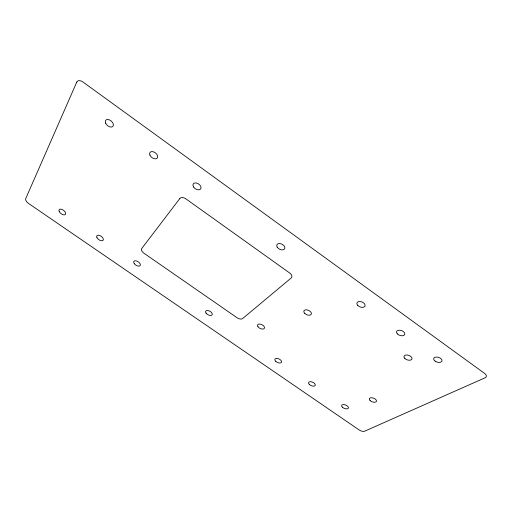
<?xml version="1.0" encoding="UTF-8"?>
<svg xmlns="http://www.w3.org/2000/svg" width="512" height="512" viewBox="0 0 512 512"><rect width="100%" height="100%" fill="white"/><g stroke="black" fill="none" stroke-linecap="round" stroke-linejoin="round"><path stroke-width="0.77" d="M76.762 82.08L25.722 198.624A4.627 2.374 38.2 0 0 28.531 203.437L359.245 430.016A4.166 2.029 21.4 0 0 364.755 431.149L485.024 377.824A5.248 2.925 15.2 0 0 484.762 373.53L82.976 82.01A5.843 3.629 43.7 0 0 76.762 82.08M179.859 198.49L141.696 248.57A4.582 2.554 33.4 0 0 143.898 253.197L237.088 317.754A4.429 2.451 27.7 0 0 242.624 318.566L291.226 277.952A4.947 3.04 26.1 0 0 289.747 273.056L185.997 198.925A5.114 3.194 34 0 0 179.859 198.49M134.355 263.77A3.782 2.048 33.2 0 0 140.122 265.6A3.782 2.048 33.2 0 0 136.563 260.979A3.782 2.048 33.2 0 0 134.355 263.77M59.334 211.731A3.942 2.086 37.2 0 0 65.184 214.643A3.942 2.086 37.2 0 0 62.451 209.638A3.942 2.086 37.2 0 0 59.334 211.731M206.106 313.158A3.68 1.99 29 0 0 211.917 315.059A3.68 1.99 29 0 0 208.755 310.746A3.68 1.99 29 0 0 206.106 313.158M342.387 407.194A3.61 1.818 22.1 0 0 348.224 408.339A3.61 1.818 22.1 0 0 344.461 404.672A3.61 1.818 22.1 0 0 342.387 407.194M275.763 361.344A3.629 1.914 25.2 0 0 281.459 362.336A3.629 1.914 25.2 0 0 277.427 358.464A3.629 1.914 25.2 0 0 275.763 361.344M105.645 123.187A4.723 2.944 40.9 0 0 112.646 126.618A4.723 2.944 40.9 0 0 109.722 120.019A4.723 2.944 40.9 0 0 105.645 123.187M193.619 187.034A4.486 2.899 34.2 0 0 200.627 189.011A4.486 2.899 34.2 0 0 196.736 183.091A4.486 2.899 34.2 0 0 193.619 187.034M277.21 247.142A4.358 2.79 27.2 0 0 284.275 249.229A4.358 2.79 27.2 0 0 280.922 243.763A4.358 2.79 27.2 0 0 277.21 247.142M357.766 305.414A4.314 2.643 21.4 0 0 364.851 306.349A4.314 2.643 21.4 0 0 360.39 301.574A4.314 2.643 21.4 0 0 357.766 305.414M435.085 361.12A4.333 2.47 17.2 0 0 441.952 361.062A4.333 2.47 17.2 0 0 436.435 357.062A4.333 2.47 17.2 0 0 435.085 361.12M149.882 155.04A4.595 2.931 37.7 0 0 156.826 158.445A4.595 2.931 37.7 0 0 154.24 152.147A4.595 2.931 37.7 0 0 149.882 155.04M96.966 237.664A3.853 2.074 35.2 0 0 102.778 240.557A3.853 2.074 35.2 0 0 100.294 235.75A3.853 2.074 35.2 0 0 96.966 237.664M370.067 400.493A3.776 1.958 20.8 0 0 376.243 401.658A3.776 1.958 20.8 0 0 372.416 397.824A3.776 1.958 20.8 0 0 370.067 400.493M304.762 313.402A4.045 2.374 24.4 0 0 311.232 314.317A4.045 2.374 24.4 0 0 306.835 309.843A4.045 2.374 24.4 0 0 304.762 313.402M404.723 358.336A4.198 2.387 18.8 0 0 411.699 359.443A4.198 2.387 18.8 0 0 407.584 355.059A4.198 2.387 18.8 0 0 404.723 358.336M257.965 326.701A3.782 2.093 26.5 0 0 264.038 328.678A3.782 2.093 26.5 0 0 261.037 324.32A3.782 2.093 26.5 0 0 257.965 326.701M309.376 384.474A3.616 1.869 23.6 0 0 315.142 385.542A3.616 1.869 23.6 0 0 311.245 381.779A3.616 1.869 23.6 0 0 309.376 384.474M397.306 333.843A4.32 2.554 19 0 0 404.48 334.886A4.32 2.554 19 0 0 400.211 330.272A4.32 2.554 19 0 0 397.306 333.843"/></g></svg>
